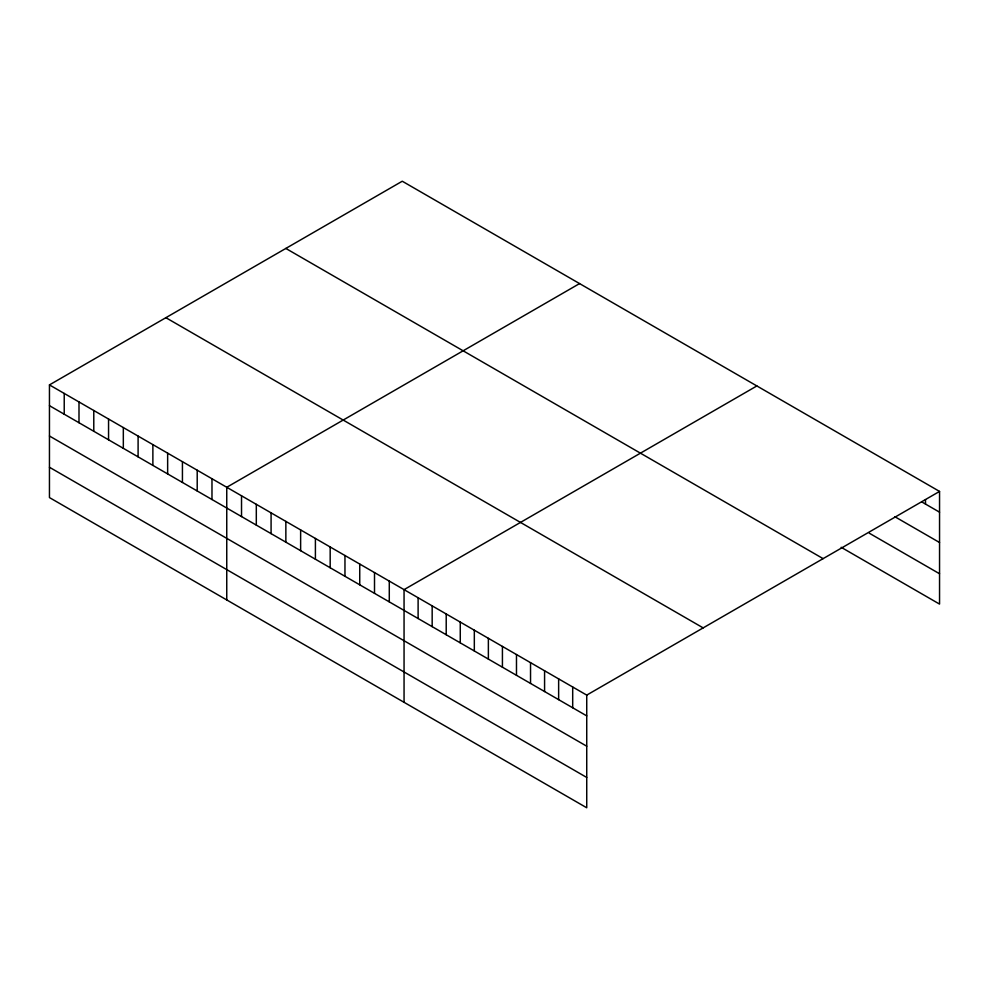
<?xml version="1.0" encoding="UTF-8"?>
<svg xmlns="http://www.w3.org/2000/svg" width="989" height="989" viewBox="0 0 989 989"><rect width="100%" height="100%" fill="white"/><g stroke="black" fill="none" stroke-linecap="round" stroke-linejoin="round"><path stroke-width="1.48" d="M49.45 384.906L586.737 695.106L586.737 807.778L49.45 497.578L49.45 384.906L402.263 181.222L939.55 491.422L939.55 604.094L841.182 547.3M579.566 283.583L226.753 487.28L226.753 599.952M756.869 385.945L404.056 589.642L404.056 702.314M586.737 695.106L939.55 491.422M921.661 501.856L939.55 512.178M894.835 516.703L939.55 542.516M869.294 533.195L939.55 573.756M285.833 248.437L823.12 558.637M165.88 317.692L703.167 627.891M49.45 405.675L586.737 715.875M49.45 436.001L586.737 746.201M49.45 467.253L586.737 777.453M925.494 499.618L925.494 504.069M572.693 686.996L572.693 707.765M558.637 678.887L558.637 699.656M544.58 670.777L544.58 691.534M530.537 662.655L530.537 683.424M516.481 654.545L516.481 675.314M502.424 646.435L502.424 667.204M488.368 638.325L488.368 659.082M474.324 630.203L474.324 650.972M460.268 622.093L460.268 642.862M446.212 613.984L446.212 634.753M432.168 605.874L432.168 626.63M418.112 597.752L418.112 618.521M389.283 581.112L389.283 601.881M374.51 572.582L374.51 593.351M359.736 564.051L359.736 584.82M344.963 555.521L344.963 576.29M330.178 546.991L330.178 567.76M315.404 538.461L315.404 559.23M300.631 529.931L300.631 550.7M285.858 521.401L285.858 542.17M271.085 512.871L271.085 533.64M256.312 504.341L256.312 525.11M241.526 495.81L241.526 516.579M211.98 478.75L211.98 499.507M197.207 470.22L197.207 490.977M182.433 461.69L182.433 482.447M167.648 453.16L167.648 473.916M152.875 444.617L152.875 465.386M138.101 436.087L138.101 456.856M123.328 427.557L123.328 448.326M108.555 419.027L108.555 439.796M93.782 410.497L93.782 431.266M78.996 401.967L78.996 422.736M64.223 393.437L64.223 414.206"/></g></svg>
